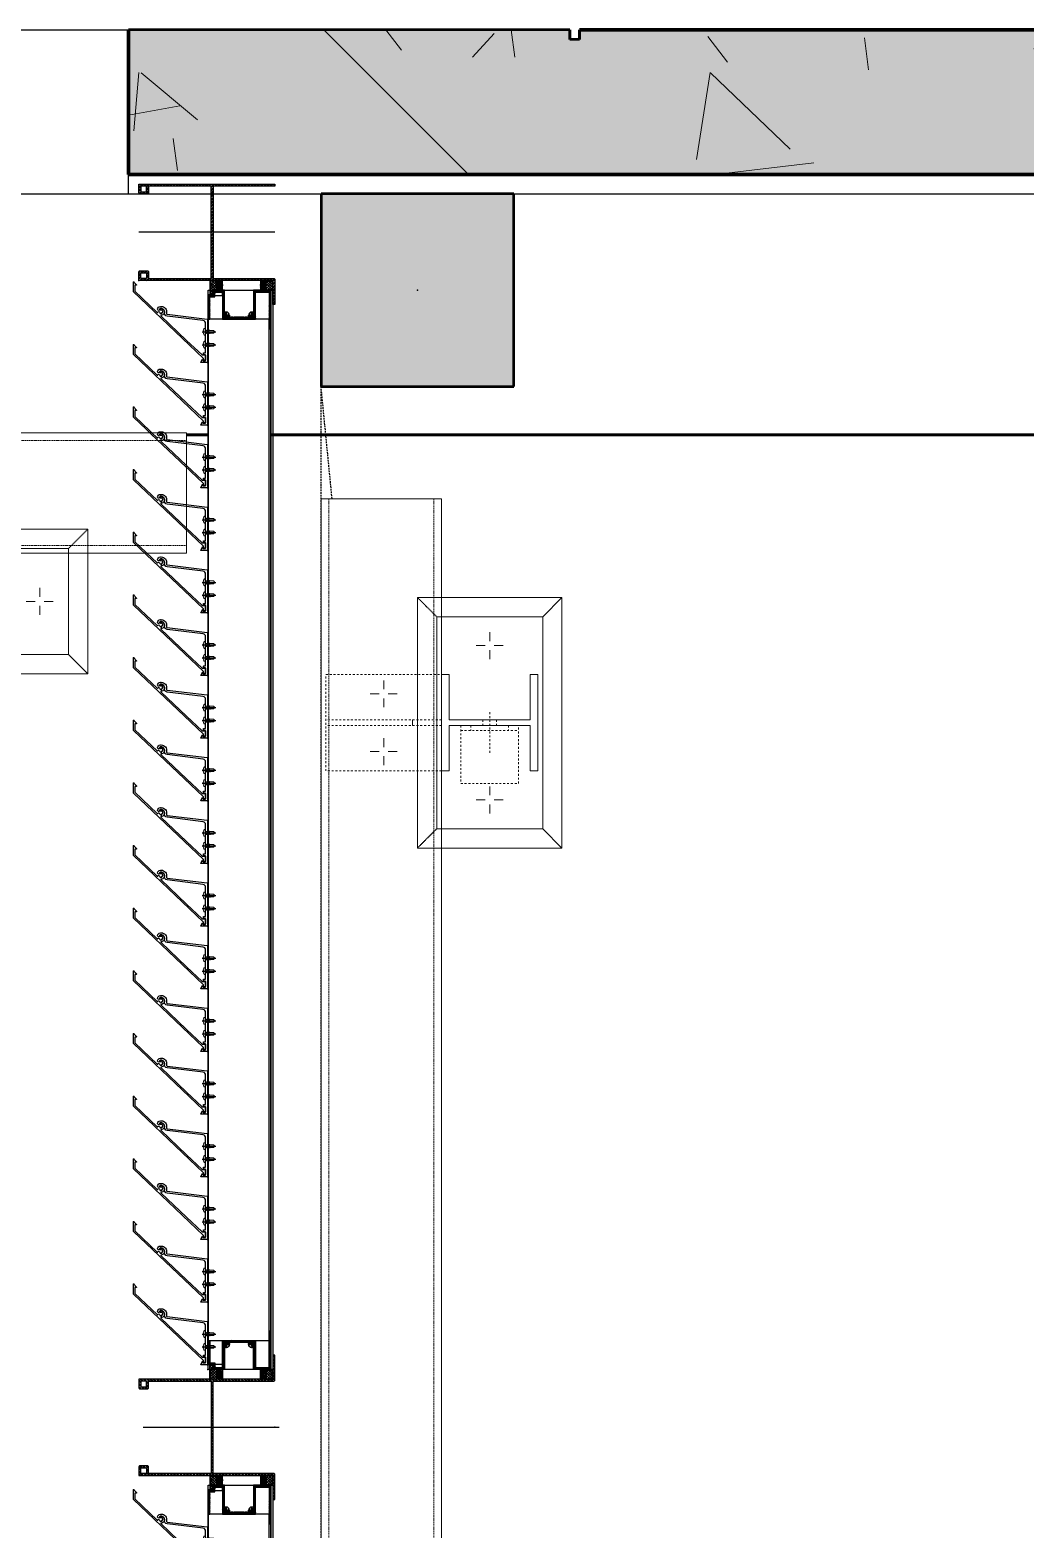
# Model space of a CAD drawing. Header units: millimetres. Extents: x -1379 to 1385823, y -4884429 to 548763.
# Drawn here: x 721287 to 722319, y -2306234 to -2304679 of the extents above; entities that cross this region are included whole.
import ezdxf

# ---------------------------------------------------------------- set-up
doc = ezdxf.new("R2010")
doc.units = ezdxf.units.MM
doc.set_wipeout_variables(frame=1)
for name, pattern in [('CENTER', [50.8, 31.75, -6.35, 6.35, -6.35]), ('DPA_Overhead 100', [2.75, 1.75, -1]), ('HIDDEN', [0.375, 0.25, -0.125]), ('XKITLINE00', [0]), ('XKITLINE02', [4, 2, -2])]:
    doc.linetypes.add(name, pattern=pattern)
for name, color, linetype in [('000 - CONCRETE_COL_HATCH_', 7, 'Continuous'), ('000 - CONCRETE_PRECAST_CUT_COLOR_4', 7, 'Continuous'), ('000 - CONCRETE_PRECAST_HATCH_', 7, 'Continuous'), ('000 - CONCRETE_PRECAST_MAIN_COLOR_4', 7, 'Continuous'), ('000 - CONCRETE_PRECAST_WIPEOUT_', 7, 'Continuous'), ('000 - EXISTING_COLUMN_CUT_COLOR_5', 7, 'Continuous'), ('000 - EXISTING_PRECAST_CUT_COLOR_4', 7, 'Continuous'), ('000 - EXISTING_STEEL-STRUCTURE_CUT_COLOR_4', 7, 'Continuous'), ('000 - EXISTING_STEEL-STRUCTURE_HATCH_', 7, 'Continuous'), ('000 - EXISTING_STEEL-STRUCTURE_HIDDEN_', 7, 'HIDDEN'), ('000 - EXISTING_STEEL-STRUCTURE_MAIN_COLOR_1', 7, 'Continuous'), ('000 - EXISTING_STEEL-STRUCTURE_MAIN_COLOR_2', 7, 'Continuous'), ('000 - EXISTING_STEEL-STRUCTURE_MAIN_COLOR_3', 7, 'Continuous'), ('000 - EXISTING_STEEL-STRUCTURE_WIPEOUT_', 7, 'Continuous'), ('010 - ASPG_ACCESSORIES_MAIN_COLOR_1', 7, 'Continuous'), ('010 - ASPG_EXTR_DEF_SUB', 7, 'Continuous'), ('010 - ASPG_EXTR_MAIN_COLOR_2', 7, 'Continuous'), ('010 - ASPG_FASTERN_DEF_SUB', 7, 'Continuous'), ('010 - ASPG_FRAMING_CUT_COLOR_4', 7, 'Continuous'), ('010 - ASPG_FRAMING_DEF_SUB', 7, 'Continuous'), ('010 - ASPG_FRAMING_HATCH_', 7, 'Continuous'), ('010 - ASPG_FRAMING_MAIN_COLOR_2', 7, 'Continuous'), ('010 - ASPG_FRAMING_SUB_COLOR_2', 7, 'Continuous'), ('010 - ASPG_FRAMING_WIPEOUT_', 7, 'Continuous'), ('BOLT & SCREW', 7, 'Continuous'), ('Center Line', 7, 'CENTER')]:
    doc.layers.add(name, color=color, linetype=linetype)
for name, color, linetype, lineweight in [('12-GRID', 7, 'CENTER', 13), ('A-DETL-GENF', 7, 'Continuous', 35), ('A-DETL-MEDM', 7, 'Continuous', 50), ('A-FLOR-E', 7, 'Continuous', 35), ('A-FLOR-OVHD', 7, 'DPA_Overhead 100', 25), ('A-WALL', 7, 'Continuous', 70), ('A-WALL-PATT', 7, 'Continuous', 70), ('SCREW', 7, 'Continuous', 5), ('WALL-E', 7, 'Continuous', 50)]:
    doc.layers.add(name, color=color, linetype=linetype, lineweight=lineweight)
pattern_1 = [(50, (-216781.46, 2306690.5), (728.7365, -63.75582), [76.2, -838.2]), (355, (-216781.5, 2306690.5), (-140.97162, 764.2276), [60.96, -670.56]), (100.451, (-216720.74, 2306685.2), (587.77, 700.46675), [64.76, -712.36]), (46.184, (-216781.5, 2306893.7), (1084.31624, -168.17096), [114.3, -1257.3]), (96.636, (-216691.1, 2306879.7), (949.6099, 989.70985), [97.14, -1068.54]), (351.184, (-216781.5, 2306893.7), (949.62055, 989.70115), [91.44, -1005.84]), (21, (-216679.86, 2306842.9), (606.45787, -409.06057), [76.2, -838.2]), (326, (-216679.9, 2306842.9), (247.20834, 736.75292), [60.96, -670.56]), (71.451, (-216629.3, 2306808.8), (853.66825, 327.68547), [64.76, -712.36]), (37.5, (-216781.46, 2306690.48), (12.354693, 338.22012), [33.528, -628.904, 33.528, -647.192, -673.1]), (37.5, (-216781.46, 2306690.48), (12.354693, 338.22012), [-1343.152, 33.528, -639.572]), (7.5, (-216781.46, 2306690.48), (267.278874, 400.722127), [33.528, -354.584, 33.528, -613.664, -256.54]), (7.5, (-216781.46, 2306690.48), (267.278874, 400.722127), [-1035.304, 33.528, -223.012]), (327.5, (-217008.03, 2306690.48), (542.36333, -22.915345), [33.528, -220.472, 33.528, -758.952, -1051.56]), (327.5, (-217008.03, 2306690.48), (542.36333, -22.915345), [-1046.48, 33.528, -1018.032]), (317.5, (-217109.63, 2306690.5), (592.51696, 101.70711), [33.528, -296.672, 33.528, -492.76, -746.76]), (317.5, (-217109.63, 2306690.5), (592.51696, 101.70711), [-856.488, 33.528, -713.232])]
pattern_2 = [(270, (1257419.24324, -520041.6224), (0.65495992507, -1.1344238721), [0.7562825814, -1.5125651628]), (30, (1257419.24324, -520041.6224), (0.65495992936, 1.1344238696), [0.7562825814, -1.5125651628]), (330, (1257419.24324, -520041.6224), (1.30991985442, -2.48e-09), [-1.5125651628, 0.7562825814])]
pattern_3 = [(315, (1257419.4929, -520021.6224), (1.3369313545, 1.3369313545), []), (45, (1257419.4929, -520021.6224), (-1.3369313545, 1.3369313545), [])]
pattern_4 = [(270, (1257419.4425, -520043.9224), (0.65495992507, -1.1344238721), [0.7562825814, -1.5125651628]), (30, (1257419.4425, -520043.9224), (0.65495992936, 1.1344238696), [0.7562825814, -1.5125651628]), (330, (1257419.4425, -520043.9224), (1.30991985442, -2.48e-09), [-1.5125651628, 0.7562825814])]
pattern_5 = [(315, (1257419.1929, -520023.9224), (1.3369313545, 1.3369313545), []), (45, (1257419.1929, -520023.9224), (-1.3369313545, 1.3369313545), [])]

# ---------------------------------------------------------------- blocks, each defined once
blk = doc.blocks.new('*U2578')
at = {"layer": '000 - CONCRETE_COL_HATCH_'}
h = blk.add_hatch(dxfattribs=at)
h.set_pattern_fill('AR-CONC', scale=0.5)
h.set_pattern_definition([(50, (0, -2e-14), (3.5863, -0.31376), [0.375, -4.125]), (355, (0, -2e-14), (-0.69376, 3.76096), [0.3, -3.3]), (100.4514, (0.299, -0.026), (2.89254, 3.4472), [0.3187, -3.50571]), (46.1842, (0, 1), (5.3362, -0.8276), [0.5625, -6.1875]), (96.6356, (0.4447, 0.931), (4.67331, 4.8706), [0.47805, -5.25857]), (351.184, (0, 1), (4.6733, 4.8706), [0.45, -4.95]), (21, (0.5, 0.75), (2.984535, -2.013094), [0.375, -4.125]), (326, (0.5, 0.75), (1.21658, 3.62575), [0.3, -3.3]), (71.4514, (0.7487, 0.5822), (4.20111, 1.612656), [0.3187, -3.50571]), (37.5, (0, -2e-14), (0.060799, 1.664469), [0, -3.26, 0, -3.35, 0, -3.3125]), (7.5, (0, -2e-14), (1.315348, 1.972059), [0, -1.91, 0, -3.185, 0, -1.2625]), (327.5, (-1.115, -2e-14), (2.669112, -0.112774), [0, -1.25, 0, -3.9, 0, -5.175]), (317.5, (-1.615, -2e-14), (2.91593, 0.500525), [0, -1.625, 0, -2.59, 0, -3.675])])
h.paths.add_polyline_path([(-100, -100), (100, -100), (100, 100), (-100, 100)])
at = {"color": 7}
blk.add_point((0, 0), dxfattribs=at)
at = {"layer": '000 - EXISTING_COLUMN_CUT_COLOR_5', "color": 7}
blk.add_lwpolyline([(-100, -100), (100, -100), (100, 100), (-100, 100)], close=True, dxfattribs=at)
blk = doc.blocks.new('*U3524')
at = {"layer": '000 - CONCRETE_PRECAST_HATCH_'}
h = blk.add_hatch(dxfattribs=at)
h.set_pattern_fill('AR-CONC', scale=0.04)
h.set_pattern_definition([(50, (460, -661590.9386), (7.28738676, -0.63756342), [0.762, -8.382]), (355, (460, -661590.9386), (-1.40973686, 7.64227381), [0.6096, -6.70562337]), (100.4514447, (460.607, -661590.992), (5.87764988, 7.00471008), [0.64760035, -7.12360978]), (46.1842, (460, -661588.907), (10.84316164, -1.68169312), [1.143, -12.573]), (96.6355576, (460.904, -661589.047), (9.49616536, 9.89704498), [0.97140093, -10.68542433]), (351.1841512, (460, -661588.907), (9.49616536, 9.89704498), [0.91439868, -10.05838928]), (21, (461.016, -661589.4146), (6.06457565, -4.09060793), [0.762, -8.382]), (326, (461.016, -661589.4146), (2.47208113, 7.367518645), [0.6096, -6.7056]), (71.451445, (461.5214, -661589.7555), (8.53665677, 3.276910755), [0.64760035, -7.1235975]), (37.5, (460, -661590.9386), (0.12354413, 3.382201555), [0, -6.62432, 0, -6.8072, 0, -6.731]), (7.5, (460, -661590.9386), (2.6727865, 4.007222993), [0, -3.88112, 0, -6.47192, 0, -2.5654]), (327.5, (457.7343, -661590.9386), (5.423623807, -0.22914976), [0, -2.54, 0, -7.9248, 0, -10.5156]), (317.5, (456.7183, -661590.9386), (5.925167255, 1.01705964), [0, -3.302, 0, -5.26288, 0, -7.4676])])
h.paths.add_polyline_path([(0, 0), (150, 0), (150, 11050), (10, 11050), (10, 11040), (0, 11040), (0, 9468), (10, 9468), (10, 9458), (0, 9458), (0, 7968), (10, 7968), (10, 7958), (0, 7958), (0, 6468), (10, 6468), (10, 6458), (0, 6458), (0, 4968), (10, 4968), (10, 4958), (0, 4958), (0, 3468), (10, 3468), (10, 3458), (0, 3458), (0, 1968), (10, 1968), (10, 1958), (0, 1958), (0, 468), (10, 468), (10, 458), (0, 458), (0, 355.1)])
h = blk.add_hatch(dxfattribs=at)
h.set_pattern_fill('ANSI31', scale=0.5)
h.set_pattern_definition([(45, (460, -661590.9), (-841.899, 841.899), [])])
h.paths.add_polyline_path([(0, 0), (150, 0), (150, 11050), (10, 11050), (10, 11040), (0, 11040), (0, 9468), (10, 9468), (10, 9458), (0, 9458), (0, 7968), (10, 7968), (10, 7958), (0, 7958), (0, 6468), (10, 6468), (10, 6458), (0, 6458), (0, 4968), (10, 4968), (10, 4958), (0, 4958), (0, 3468), (10, 3468), (10, 3458), (0, 3458), (0, 1968), (10, 1968), (10, 1958), (0, 1958), (0, 468), (10, 468), (10, 458), (0, 458), (0, 355.1)])
at = {"layer": '000 - CONCRETE_PRECAST_MAIN_COLOR_4', "color": 7, "lineweight": -2}
blk.add_lwpolyline([(10, 1968), (10, 1958), (0, 1958), (0, 468), (10, 468), (10, 458), (0, 458), (0, 355.1), (0, 355.1), (0, 355.1), (0, 355.1), (0, 355.1), (0, 355.1), (0, 355.1), (0, 355.1), (0, 355.1), (0, 355.1), (0, 355.1), (0, 355.1), (0, 355.1), (0, 355.1), (0, 0), (150, 0), (150, 11050)], dxfattribs=at)
blk = doc.blocks.new('C-1-IV01_REV00_20260605-145550_LOPF_EX')
at = {"layer": 'A-DETL-GENF', "lineweight": 25}
h = blk.add_hatch(dxfattribs=at)
h.set_pattern_fill('FP_2', style=0, pattern_type=2)
h.set_pattern_definition(pattern_1)
h.paths.add_polyline_path([(3485, -11840), (3485, -11640), (3285, -11640), (3285, -11840)])
h.paths.add_polyline_path([(519.4, -11840), (585, -11840), (585, -11640), (385, -11640), (385, -11840)])
h.paths.add_polyline_path([(7985, -11840), (7985, -11640), (7785, -11640), (7785, -11840)])
h.paths.add_polyline_path([(16445, -11840), (16445, -11640), (16245, -11640), (16245, -11840)])
h.paths.add_polyline_path([(12295, -11840), (12495, -11840), (12495, -11640), (12295, -11640)])
at = {"layer": 'A-WALL-PATT', "lineweight": 9}
h = blk.add_hatch(dxfattribs=at)
h.set_pattern_fill('FP_2', style=0, pattern_type=2)
h.set_pattern_definition(pattern_1)
h.paths.add_polyline_path([(215, -12040), (365, -12040), (365, -990), (225, -990), (225, -1000), (215, -1000), (215, -2572), (225, -2572), (225, -2582), (215, -2582), (215, -4072), (225, -4072), (225, -4082), (215, -4082), (215, -5572), (225, -5572), (225, -5582), (215, -5582), (215, -7072), (225, -7072), (225, -7082), (215, -7082), (215, -8572), (225, -8572), (225, -8582), (215, -8582), (215, -10072), (225, -10072), (225, -10082), (215, -10082), (215, -11572), (225, -11572), (225, -11582), (215, -11582), (215, -11684.9)])
at = {"color": 7}
for p, q in [((385, -16145), (385, -10310)), ((215, -16365), (215, -12040)), ((385, -12040), (215, -12040))]:
    blk.add_line(p, q, dxfattribs=at)
blk.add_lwpolyline([(215, -5582), (215, -7072), (225, -7072), (225, -7082), (215, -7082), (215, -8572), (225, -8572), (225, -8582), (215, -8582), (215, -10072), (225, -10072), (225, -10082), (215, -10082), (215, -11572), (225, -11572), (225, -11582), (215, -11582), (215, -11684.9), (215, -12040), (365, -12040), (365, -990)], dxfattribs=at)
at = {"layer": 'A-DETL-MEDM', "color": 7}
for p, q in [((385, -11640), (385, -11840)), ((585, -11640), (385, -11640)), ((585, -11840), (585, -11640)), ((385, -11840), (585, -11840))]:
    blk.add_line(p, q, dxfattribs=at)
at = {"layer": 'A-FLOR-E', "color": 7}
for p, q in [((365, -12040), (365, -6705)), ((365, -6705), (365, -12040)), ((635, -10310), (635, -15895))]:
    blk.add_line(p, q, dxfattribs=at)
at = {"layer": 'A-FLOR-OVHD', "color": 7}
for p in [(16145, -10310), (16245, -11840)]:
    blk.add_line(p, (585, -11840), dxfattribs=at)
at = {"layer": 'A-WALL', "color": 7}
for p, q in [((365, -12040), (365, -990)), ((215, -10082), (215, -11572)), ((215, -12040), (365, -12040))]:
    blk.add_line(p, q, dxfattribs=at)
at = {"layer": 'WALL-E', "color": 7}
for p, q in [((215, -11572), (215, -10082)), ((215, -11572), (215, -10082)), ((635, -10310), (635, -15895)), ((635, -15895), (635, -10310)), ((215, -11572), (225, -11572)), ((225, -11572), (215, -11572)), ((215, -11572), (225, -11572)), ((225, -11572), (225, -11582)), ((225, -11582), (215, -11582)), ((215, -11582), (215, -12040)), ((215, -11582), (225, -11582)), ((225, -11582), (215, -11582)), ((225, -12040), (365, -12040))]:
    blk.add_line(p, q, dxfattribs=at)
at = {"layer": '000 - CONCRETE_PRECAST_CUT_COLOR_4', "color": 7}
blk.add_blockref('*U2578', (485, -11740), dxfattribs=at)
at = {"layer": '000 - EXISTING_PRECAST_CUT_COLOR_4', "color": 7}
blk.add_blockref('*U3524', (215, -12040), dxfattribs=at)
blk = doc.blocks.new('*U3530')
at = {"layer": '12-GRID', "color": 7, "linetype": 'CENTER'}
for p, q in [((0, -6.2), (0, 2.2)), ((-4.2, -2), (4.2, -2))]:
    blk.add_line(p, q, dxfattribs=at)
at = {"layer": 'BOLT & SCREW', "color": 7}
for p, q in [((-0.6, -1.8), (-1.8, -1.6)), ((-0.6, -2.2), (-1.8, -2.4)), ((-0.5, -1.8), (-0.9, -1.6)), ((-0.5, -2.2), (-0.9, -2.4)), ((-0.2, -1.4), (-0.4, -0.2)), ((-0.2, -1.5), (-0.4, -1.1)), ((-0.2, -2.5), (-0.4, -2.9)), ((-0.2, -2.6), (-0.4, -3.8)), ((0.2, -1.4), (0.4, -0.2)), ((0.2, -1.5), (0.4, -1.1)), ((0.4, -2.9), (0.2, -2.5)), ((0.2, -2.6), (0.4, -3.8)), ((0.5, -1.8), (0.9, -1.6)), ((0.5, -2.2), (0.9, -2.4)), ((0.6, -1.8), (1.8, -1.6)), ((0.6, -2.2), (1.8, -2.4))]:
    blk.add_line(p, q, dxfattribs=at)
for points in [[(-1.8, -1.6), (-0.9, -1.6, 0.414214), (-0.4, -1.1), (-0.4, -0.2), (0.4, -0.2), (0.4, -1.1, 0.414214), (0.9, -1.6), (1.8, -1.6), (1.8, -2.4), (0.9, -2.4, 0.414214), (0.4, -2.9), (0.4, -3.8), (-0.4, -3.8), (-0.4, -2.9, 0.414214), (-0.9, -2.4), (-1.8, -2.4)], [(0.2, -2.5, -0.414214), (0.5, -2.2), (0.6, -2.2), (0.6, -1.8), (0.5, -1.8, -0.414214), (0.2, -1.5), (0.2, -1.4), (-0.2, -1.4), (-0.2, -1.5, -0.414214), (-0.5, -1.8), (-0.6, -1.8), (-0.6, -2.2), (-0.5, -2.2, -0.414214), (-0.2, -2.5), (-0.2, -2.6), (0.2, -2.6)]]:
    blk.add_lwpolyline(points, format="xyb", close=True, dxfattribs=at)
blk.add_circle((0, -2), 3.5, dxfattribs=at)
blk = doc.blocks.new('000_ASPG_TYP_FILES_20260218-010703_FRAME_EXTR_')
at = {"layer": '010 - ASPG_FRAMING_HATCH_'}
h = blk.add_hatch(dxfattribs=at)
h.set_pattern_fill('ANSI32', scale=0.1, angle=180)
edge = h.paths.add_edge_path()
edge.add_line((2, 16), (2, 2))
edge.add_line((2, 2), (39.7, 2))
edge.add_arc((39.7, 1.7), 0.3, 0, 90, ccw=False)
edge.add_line((40, 1.7), (40, 0.3))
edge.add_arc((39.7, 0.3), 0.3, -90, 0, ccw=False)
edge.add_line((39.7, 0), (0.3, 0))
edge.add_arc((0.3, 0.3), 0.3, 180, 270, ccw=False)
edge.add_line((0, 0.3), (0, 17.7))
edge.add_arc((0.3, 17.7), 0.3, 90, 180, ccw=False)
edge.add_line((0.3, 18), (22.6, 18))
edge.add_arc((22.6, 18.5), 0.5, 270, 380.2095)
edge.add_arc((26.2, 19.8), 3.35, 182.0638, 200.2095, ccw=False)
edge.add_arc((23.6, 19.7), 0.76, 2.0638, 182.0638, ccw=False)
edge.add_arc((26.2, 19.8), 1.83, 182.0638, 447.9362)
edge.add_arc((26.3, 22.4), 0.76, 87.9362, 267.9362, ccw=False)
edge.add_arc((26.2, 19.8), 3.35, 69.7905, 87.9362, ccw=False)
edge.add_arc((27.5, 23.4), 0.5, 249.7905, 360)
edge.add_line((28, 23.4), (28, 26.7))
edge.add_line((28, 26.7), (28.5, 27.2))
edge.add_line((28.5, 27.2), (28, 27.7))
edge.add_line((28, 27.7), (28, 38.6))
edge.add_line((28, 38.6), (28.5, 39.1))
edge.add_line((28.5, 39.1), (28, 39.6))
edge.add_line((28, 39.6), (28, 42.9))
edge.add_arc((27.5, 42.9), 0.5, 0, 110.2095)
edge.add_arc((26.2, 46.5), 3.35, 272.0638, 290.2095, ccw=False)
edge.add_arc((26.3, 43.9), 0.76, 92.0638, 272.0638, ccw=False)
edge.add_arc((26.2, 46.5), 1.83, 272.0638, 537.9362)
edge.add_arc((23.6, 46.6), 0.76, 177.9362, 357.9362, ccw=False)
edge.add_arc((26.2, 46.5), 3.35, 159.7905, 177.9362, ccw=False)
edge.add_arc((22.6, 47.8), 0.5, 339.7905, 450)
edge.add_line((22.6, 48.3), (0.3, 48.3))
edge.add_arc((0.3, 48.6), 0.3, 180, 270, ccw=False)
edge.add_line((0, 48.6), (0, 60))
edge.add_arc((0.3, 60), 0.3, 90, 180, ccw=False)
edge.add_line((0.3, 60.3), (5, 60.3))
edge.add_line((5, 60.3), (5, 65))
edge.add_arc((5.3, 65), 0.3, 90, 180, ccw=False)
edge.add_line((5.3, 65.3), (30, 65.3))
edge.add_line((30, 65.3), (30, 63.6))
edge.add_arc((29.7, 63.6), 0.3, -90, 0, ccw=False)
edge.add_line((29.7, 63.3), (7.3, 63.3))
edge.add_arc((7.3, 63), 0.3, 90, 180)
edge.add_line((7, 63), (7, 58.3))
edge.add_line((7, 58.3), (2.3, 58.3))
edge.add_arc((2.3, 58), 0.3, 90, 180)
edge.add_line((2, 58), (2, 50.6))
edge.add_arc((2.3, 50.6), 0.3, 180, 270)
edge.add_line((2.3, 50.3), (29.7, 50.3))
edge.add_arc((29.7, 50), 0.3, 0, 90, ccw=False)
edge.add_line((30, 50), (30, 26.7))
edge.add_line((30, 26.7), (30, 16.3))
edge.add_arc((29.7, 16.3), 0.3, -90, 0, ccw=False)
edge.add_line((29.7, 16), (2, 16))
at = {"layer": '010 - ASPG_FRAMING_CUT_COLOR_4', "color": 7}
blk.add_lwpolyline([(2, 16), (2, 2), (39.7, 2, -0.414214), (40, 1.7), (40, 0.3, -0.414214), (39.7, 0), (0.3, 0, -0.414214), (0, 0.3), (0, 17.7, -0.414214), (0.3, 18), (22.6, 18, 0.52173), (23, 18.7, -0.079342), (22.8, 19.7, -1), (24.3, 19.8, 2.296346), (26.2, 21.7, -1), (26.3, 23.2, -0.079342), (27.3, 23, 0.52173), (28, 23.4), (28, 26.7), (28.5, 27.2), (28, 27.7), (28, 38.6), (28.5, 39.1), (28, 39.6), (28, 42.9, 0.52173), (27.3, 43.3, -0.079342), (26.3, 43.1, -1), (26.2, 44.6, 2.296346), (24.3, 46.5, -1), (22.8, 46.6, -0.079342), (23, 47.6, 0.52173), (22.6, 48.3), (0.3, 48.3, -0.414214), (0, 48.6), (0, 60, -0.414214), (0.3, 60.3), (5, 60.3), (5, 65, -0.414214), (5.3, 65.3), (30, 65.3), (30, 63.6, -0.414214), (29.7, 63.3), (7.3, 63.3, 0.414214), (7, 63), (7, 58.3), (2.3, 58.3, 0.414214), (2, 58), (2, 50.6, 0.414214), (2.3, 50.3), (29.7, 50.3, -0.414214), (30, 50), (30, 26.7), (30, 16.3, -0.414214), (29.7, 16)], format="xyb", close=True, dxfattribs=at)
at = {"color": 7}
for p in [(26.2, 48.5), (26.2, 21.8)]:
    blk.add_blockref('*U3530', p, dxfattribs=at)
blk = doc.blocks.new('*U3143')
at = {"layer": '010 - ASPG_FRAMING_HATCH_', "transparency": 33554585}
h = blk.add_hatch(dxfattribs=at)
h.set_pattern_fill('ANSI32', scale=0.25)
edge = h.paths.add_edge_path()
edge.add_line((2, -50), (2, -75))
edge.add_line((2, -75), (0, -75))
edge.add_line((0, -75), (0, -49))
edge.add_arc((1, -49), 1, 90, 180, ccw=False)
edge.add_line((1, -48), (63, -48))
edge.add_arc((63, -47), 1, 270, 360)
edge.add_line((64, -47), (64, 47))
edge.add_arc((63, 47), 1, 0, 90)
edge.add_line((63, 48), (1, 48))
edge.add_arc((1, 49), 1, 180, 270, ccw=False)
edge.add_line((0, 49), (0, 75))
edge.add_line((0, 75), (2, 75))
edge.add_line((2, 75), (2, 50))
edge.add_line((2, 50), (141, 50))
edge.add_line((141, 50), (141, 41))
edge.add_arc((140, 41), 1, 270, 360, ccw=False)
edge.add_line((140, 40), (132, 40))
edge.add_arc((132, 41), 1, 180, 270, ccw=False)
edge.add_line((131, 41), (131, 47))
edge.add_arc((130, 47), 1, 0, 90)
edge.add_line((130, 48), (67, 48))
edge.add_arc((67, 47), 1, 90, 180)
edge.add_line((66, 47), (66, -47))
edge.add_arc((67, -47), 1, 180, 270)
edge.add_line((67, -48), (130, -48))
edge.add_arc((130, -47), 1, 270, 360)
edge.add_line((131, -47), (131, -41))
edge.add_arc((132, -41), 1, 90, 180, ccw=False)
edge.add_line((132, -40), (140, -40))
edge.add_arc((140, -41), 1, 0, 90, ccw=False)
edge.add_line((141, -41), (141, -50))
edge.add_line((141, -50), (2, -50))
h.paths.add_polyline_path([(139, 48), (139, 42), (133, 42), (133, 48)], flags=16)
h.paths.add_polyline_path([(139, -48), (139, -42), (133, -42), (133, -48)], flags=16)
at = {"layer": '010 - ASPG_FRAMING_HATCH_'}
h = blk.add_hatch(dxfattribs=at)
h.set_pattern_fill('ANSI37', scale=0.595498, angle=-90)
h.set_pattern_definition(pattern_3)
edge = h.paths.add_edge_path()
edge.add_ellipse((57.8, 55), major_axis=(0, -5), ratio=0.644482, start_angle=0, end_angle=180)
edge.add_line((57.8, 60), (62, 60))
edge.add_arc((62, 60.3), 0.3, -90, 0)
edge.add_line((62.3, 60.3), (62.3, 61))
edge.add_line((62.3, 61), (61.8, 61.5))
edge.add_line((61.8, 61.5), (62.3, 62))
edge.add_line((62.3, 62), (61.8, 62.5))
edge.add_line((61.8, 62.5), (62.3, 63))
edge.add_line((62.3, 63), (61.8, 63.5))
edge.add_line((61.8, 63.5), (62.3, 64))
edge.add_line((62.3, 64), (62.3, 65))
edge.add_line((62.3, 65), (63.3, 65))
edge.add_line((63.3, 65), (63.8, 65.5))
edge.add_line((63.8, 65.5), (64.3, 65))
edge.add_line((64.3, 65), (64.8, 65.5))
edge.add_line((64.8, 65.5), (65.3, 65))
edge.add_line((65.3, 65), (65.8, 65.5))
edge.add_line((65.8, 65.5), (66.3, 65))
edge.add_line((66.3, 65), (67, 65))
edge.add_arc((67, 65.3), 0.3, -90, 0)
edge.add_line((67.3, 65.3), (67.3, 60))
edge.add_arc((77.2, 55), 11.1, 153.2037, 206.7963)
edge.add_line((67.3, 50), (57.8, 50))
h = blk.add_hatch(dxfattribs=at)
h.set_pattern_fill('ANSI37', scale=0.595498, angle=-90)
h.set_pattern_definition(pattern_5)
edge = h.paths.add_edge_path()
edge.add_ellipse((11.5, 55), major_axis=(0, -5), ratio=0.644482, start_angle=180, end_angle=360, ccw=False)
edge.add_line((11.5, 60), (2, 60))
edge.add_arc((-7.9, 55), 11.1, -26.7963, 26.7963, ccw=False)
edge.add_line((2, 50), (11.5, 50))
h = blk.add_hatch(dxfattribs=at)
h.set_pattern_fill('HONEY', scale=0.238199, angle=-90)
h.set_pattern_definition(pattern_4)
edge = h.paths.add_edge_path()
edge.add_ellipse((11.8, 55), major_axis=(0, -5), ratio=0.644482, start_angle=0, end_angle=360, ccw=False)
h = blk.add_hatch(dxfattribs=at)
h.set_pattern_fill('HONEY', scale=0.238199, angle=-90)
h.set_pattern_definition(pattern_2)
edge = h.paths.add_edge_path()
edge.add_ellipse((57.5, 55), major_axis=(0, -5), ratio=0.644482, start_angle=0, end_angle=360)
h = blk.add_hatch(dxfattribs=at)
h.set_pattern_fill('ANSI37', scale=0.595498, angle=-90)
h.set_pattern_definition(pattern_5)
edge = h.paths.add_edge_path()
edge.add_ellipse((11.5, -55), major_axis=(0, 5), ratio=0.644482, start_angle=0, end_angle=180)
edge.add_line((11.5, -60), (2, -60))
edge.add_arc((-7.9, -55), 11.1, 333.2037, 386.7963)
edge.add_line((2, -50), (11.5, -50))
h = blk.add_hatch(dxfattribs=at)
h.set_pattern_fill('HONEY', scale=0.238199, angle=-90)
h.set_pattern_definition(pattern_4)
edge = h.paths.add_edge_path()
edge.add_ellipse((11.8, -55), major_axis=(0, 5), ratio=0.644482, start_angle=0, end_angle=360)
h = blk.add_hatch(dxfattribs=at)
h.set_pattern_fill('HONEY', scale=0.238199, angle=-90)
h.set_pattern_definition(pattern_2)
edge = h.paths.add_edge_path()
edge.add_ellipse((57.5, -55), major_axis=(0, 5), ratio=0.644482, start_angle=0, end_angle=360, ccw=False)
h = blk.add_hatch(dxfattribs=at)
h.set_pattern_fill('ANSI37', scale=0.595498, angle=-90)
h.set_pattern_definition(pattern_3)
edge = h.paths.add_edge_path()
edge.add_ellipse((57.8, -55), major_axis=(0, 5), ratio=0.644482, start_angle=180, end_angle=360, ccw=False)
edge.add_line((57.8, -60), (62, -60))
edge.add_arc((62, -60.3), 0.3, 360, 450, ccw=False)
edge.add_line((62.3, -60.3), (62.3, -61))
edge.add_line((62.3, -61), (61.8, -61.5))
edge.add_line((61.8, -61.5), (62.3, -62))
edge.add_line((62.3, -62), (61.8, -62.5))
edge.add_line((61.8, -62.5), (62.3, -63))
edge.add_line((62.3, -63), (61.8, -63.5))
edge.add_line((61.8, -63.5), (62.3, -64))
edge.add_line((62.3, -64), (62.3, -65))
edge.add_line((62.3, -65), (63.3, -65))
edge.add_line((63.3, -65), (63.8, -65.5))
edge.add_line((63.8, -65.5), (64.3, -65))
edge.add_line((64.3, -65), (64.8, -65.5))
edge.add_line((64.8, -65.5), (65.3, -65))
edge.add_line((65.3, -65), (65.8, -65.5))
edge.add_line((65.8, -65.5), (66.3, -65))
edge.add_line((66.3, -65), (67, -65))
edge.add_arc((67, -65.3), 0.3, 360, 450, ccw=False)
edge.add_line((67.3, -65.3), (67.3, -60))
edge.add_arc((77.2, -55), 11.1, 153.2037, 206.7963, ccw=False)
edge.add_line((67.3, -50), (57.8, -50))
at = {"layer": '010 - ASPG_FASTERN_DEF_SUB', "color": 7}
blk.add_point((0, 0), dxfattribs=at)
at = {"layer": '010 - ASPG_FRAMING_CUT_COLOR_4', "color": 7}
blk.add_lwpolyline([(2, -50), (2, -75), (0, -75), (0, -49, -0.414214), (1, -48), (63, -48, 0.414214), (64, -47), (64, 47, 0.414214), (63, 48), (1, 48, -0.414214), (0, 49), (0, 75), (2, 75), (2, 50), (141, 50), (141, 41, -0.414214), (140, 40), (132, 40, -0.414214), (131, 41), (131, 47, 0.414214), (130, 48), (67, 48, 0.414214), (66, 47), (66, -47, 0.414214), (67, -48), (130, -48, 0.414214), (131, -47), (131, -41, -0.414214), (132, -40), (140, -40, -0.414214), (141, -41), (141, -50)], format="xyb", close=True, dxfattribs=at)
for points in [[(139, 48), (139, 42), (133, 42), (133, 48)], [(139, -48), (139, -42), (133, -42), (133, -48)]]:
    blk.add_lwpolyline(points, close=True, dxfattribs=at)
at = {"layer": '010 - ASPG_FRAMING_DEF_SUB', "color": 7, "transparency": 33554508}
blk.add_line((136.5, 0), (-4.5, 0), dxfattribs=at)
at = {"layer": '010 - ASPG_FRAMING_DEF_SUB', "color": 7, "transparency": 33554457}
for points in [[(54.3, 50), (67.3, 50), (67.3, 65.5), (54.3, 65.5)], [(2, 50), (15, 50), (15, 60), (2, 60)], [(2, -50), (15, -50), (15, -60), (2, -60)], [(54.3, -50), (67.3, -50), (67.3, -65.5), (54.3, -65.5)]]:
    blk.add_lwpolyline(points, close=True, dxfattribs=at)
at = {"layer": '010 - ASPG_FRAMING_SUB_COLOR_2', "color": 7}
for points in [[(57.5, 50), (67.3, 50, -0.238199), (67.3, 60), (67.3, 65.3, -0.414214), (67, 65), (66.3, 65), (65.8, 65.5), (65.3, 65), (64.8, 65.5), (64.3, 65), (63.8, 65.5), (63.3, 65), (62.3, 65), (62.3, 64), (61.8, 63.5), (62.3, 63), (61.8, 62.5), (62.3, 62), (61.8, 61.5), (62.3, 61), (62.3, 60.3, -0.414214), (62, 60), (57.5, 60)], [(11.8, 50), (2, 50, 0.238199), (2, 60), (11.8, 60)], [(11.8, -50), (2, -50, -0.238199), (2, -60), (11.8, -60)], [(57.5, -50), (67.3, -50, 0.238199), (67.3, -60), (67.3, -65.3, 0.414214), (67, -65), (66.3, -65), (65.8, -65.5), (65.3, -65), (64.8, -65.5), (64.3, -65), (63.8, -65.5), (63.3, -65), (62.3, -65), (62.3, -64), (61.8, -63.5), (62.3, -63), (61.8, -62.5), (62.3, -62), (61.8, -61.5), (62.3, -61), (62.3, -60.3, 0.414214), (62, -60), (57.5, -60)]]:
    blk.add_lwpolyline(points, format="xyb", dxfattribs=at)
at = {"layer": '010 - ASPG_FRAMING_SUB_COLOR_2', "color": 7, "extrusion": (0, 0, -1)}
for centre, major_axis in [((11.8, 55), (0, -5)), ((57.5, -55), (0, 5))]:
    blk.add_ellipse(centre, major_axis=major_axis, ratio=0.644482, dxfattribs=at)
at = {"layer": '010 - ASPG_FRAMING_SUB_COLOR_2', "color": 7}
for centre, major_axis in [((57.5, 55), (0, -5)), ((11.8, -55), (0, 5))]:
    blk.add_ellipse(centre, major_axis=major_axis, ratio=0.644482, dxfattribs=at)
blk = doc.blocks.new('PZG35-9D5')
at = {"layer": 'Center Line', "color": 7}
blk.add_line((0, 3.7), (0, -10.5), dxfattribs=at)
at = {"layer": 'SCREW', "color": 7}
for p, q in [((-1.4, 0), (-1.4, -1.1)), ((1.4, 0), (1.4, -0.6)), ((-1.9, -1.4), (1.9, -0.9)), ((-1.9, -1.4), (-1.4, -1.1)), ((-1.9, -1.4), (-1.4, -1.7)), ((-1.9, -2.7), (1.9, -2.2)), ((-1.9, -2.7), (-1.4, -2.4)), ((-1.9, -2.7), (-1.4, -3)), ((-1.9, -4), (-1.4, -3.7)), ((-1.9, -4), (-1, -3.9)), ((-1.9, -4), (-1.4, -4.3)), ((-1.4, -1.1), (1.4, -0.6)), ((-1.4, -1.7), (1.4, -1.2)), ((-1.4, -1.7), (-1.4, -2.4)), ((-1.4, -2.4), (1.4, -1.9)), ((-1.4, -3), (1.4, -2.5)), ((-1.4, -3), (-1.4, -3.7)), ((-1.4, -3.7), (-0.8, -3.6)), ((-1.4, -4.3), (-1.4, -8.1)), ((-1.4, -4.3), (-1.2, -4.3)), ((0, -9.5), (-1.4, -8.1)), ((0, -9.5), (1.4, -8.1)), ((0.6, -3.3), (1.4, -3.2)), ((0.7, -3.7), (1.9, -3.5)), ((0.7, -3.9), (1.4, -3.8)), ((0.7, -4.6), (1.4, -4.5)), ((0.7, -5), (1.9, -4.8)), ((0.7, -5.2), (1.4, -5.1)), ((1.9, -0.9), (1.4, -0.6)), ((1.9, -0.9), (1.4, -1.2)), ((1.4, -1.2), (1.4, -1.9)), ((1.9, -2.2), (1.4, -1.9)), ((1.9, -2.2), (1.4, -2.5)), ((1.4, -2.5), (1.4, -3.2)), ((1.9, -3.5), (1.4, -3.2)), ((1.9, -3.5), (1.4, -3.8)), ((1.4, -3.8), (1.4, -4.5)), ((1.9, -4.8), (1.4, -4.5)), ((1.9, -4.8), (1.4, -5.1)), ((1.4, -5.1), (1.4, -8.1))]:
    blk.add_line(p, q, dxfattribs=at)
blk.add_lwpolyline([(0, -9.5), (0.7, -5.2), (0.7, -3.6, 0.417657), (0.4, -3.3, 0.108102), (-0.8, -3.6), (-1.4, -4.7)], format="xyb", dxfattribs=at)
blk = doc.blocks.new('*U3139')
at = {"layer": 'SCREW', "color": 7}
blk.add_lwpolyline([(3, 1.8, 0.09906), (0.8, 2.5), (0.8, 2.3), (-0.8, 2.3), (-0.8, 2.5, 0.09906), (-3, 1.8, 0.266588), (-3.5, 1), (-3.5, 0.2, 0.414214), (-3.3, 0), (3.3, 0, 0.414214), (3.5, 0.2), (3.5, 1, 0.266588)], format="xyb", close=True, dxfattribs=at)
blk.add_blockref('PZG35-9D5', (0, 0), dxfattribs=at)
blk = doc.blocks.new('*U3144')
at = {"color": 7}
blk.add_point((0, 0), dxfattribs=at)
at = {"layer": '010 - ASPG_ACCESSORIES_MAIN_COLOR_1', "color": 7}
blk.add_lwpolyline([(-39.7, -0.6, 0.414214), (-40, -0.9), (-40, -7.4, 0.57735), (-39.7, -7.6), (-36.6, -5.8, 0.767327), (-36.8, -5.3), (-37.9, -5.3, -0.414214), (-38.2, -5), (-38.2, -2.8, -0.414214), (-38, -2.6), (-32.2, -2.6, -0.388879), (-32, -2.8), (-31.8, -4.3, 0.388879), (-31.3, -4.8), (-30.3, -4.8, 0.414214), (-30, -4.5), (-30, -2.9, -0.414214), (-29.7, -2.6), (0.4, -2.6, -0.378969), (3.4, -5.2), (8, -42.5, 0.446593), (11.6, -45.1, -0.489802), (16.1, -48.7), (16.1, -49.4, -0.18248), (15.8, -50, -0.267949), (15.3, -50.2, 1.122115), (15.1, -52.3, 0.405004), (18.1, -49.4), (18.1, -48.7, 0.489805), (11.2, -43.1, -0.446597), (9.9, -42.3), (4.9, -0.8, 0.364176), (4.6, -0.6)], format="xyb", close=True, dxfattribs=at)
at = {"layer": '010 - ASPG_EXTR_DEF_SUB', "color": 7}
for p in [(-40, -0.5), (43.4, -76.9), (43.4, -77.5)]:
    blk.add_point(p, dxfattribs=at)
at = {"layer": '010 - ASPG_EXTR_MAIN_COLOR_2', "color": 7}
blk.add_lwpolyline([(11.4, -48.2), (11.5, -47.4), (12.2, -47.6), (12.3, -46.8, -0.535538), (14.2, -49.2, 0.991572), (15.7, -49.6, 1.157025), (8.8, -48.8, -0.688558), (8.3, -49), (-17.1, -22.2), (-32.3, -6.1), (-32.3, -2.9, 0.414312), (-32.6, -2.6), (-37.5, -2.6, 0.414116), (-37.8, -2.9), (-37.8, -4.3, 0.414214), (-37.5, -4.6), (-36, -4.6, -0.205895), (-35.8, -4.7), (33.2, -77.5), (43.1, -77.5, 0.668179), (43.4, -77), (40.5, -74.2, 0.668179), (40, -74.4), (40, -76), (33.9, -76), (11.9, -52.8, -0.558354), (12.1, -52, 0.766275), (12, -50.4, -0.438583), (10.7, -48.1)], format="xyb", close=True, dxfattribs=at)
at = {"layer": 'SCREW', "color": 7, "rotation": 180}
for p in [(-21.6, -2.5), (-8.2, -2.5)]:
    blk.add_blockref('*U3139', p, dxfattribs=at)
blk = doc.blocks.new('*U3053')
at = {"color": 7}
blk.add_wipeout([(1440, 4), (60, 4), (60, 69.3), (1440, 69.3)], dxfattribs=at).dxf.layer = '010 - ASPG_FRAMING_WIPEOUT_'
at = {"layer": '010 - ASPG_FRAMING_MAIN_COLOR_2', "color": 7}
blk.add_lwpolyline([(1410, 69.3), (90, 69.3), (90, 6), (1410, 6)], close=True, dxfattribs=at)
at = {"layer": '010 - ASPG_FRAMING_SUB_COLOR_2', "color": 7}
for points in [[(1440, 4), (60, 4), (60, 69.3), (1440, 69.3)], [(60, 2), (60, 4), (1440, 4), (1440, 2)]]:
    blk.add_lwpolyline(points, close=True, dxfattribs=at)
at = {"color": 7, "xscale": -1, "rotation": 180}
blk.add_blockref('*U3144', (1391.8, 69.3), dxfattribs=at)
at = {"color": 7, "transparency": 33554559, "xscale": -1, "rotation": 270}
blk.add_blockref('*U3143', (1500, 0), dxfattribs=at)
at = {"color": 7, "xscale": -1}
blk.add_blockref('000_ASPG_TYP_FILES_20260218-010703_FRAME_EXTR_', (1440, 4), dxfattribs=at)
blk = doc.blocks.new('000_ASPG_TYP_FILES_FRAMING_EXTR_BREAKLINE_TYPE_2')
at = {"layer": '010 - ASPG_FRAMING_HATCH_', "transparency": 33554585}
h = blk.add_hatch(dxfattribs=at)
h.set_pattern_fill('ANSI32', scale=0.25)
h.paths.add_polyline_path([(131, 91, 0.414214), (132, 90), (140, 90, 0.414214), (141, 91), (141, 100), (2, 100), (2, 125), (0, 125), (0, 99, 0.414214), (1, 98), (63, 98, -0.414214), (64, 97), (64, 3, -0.414214), (63, 2), (0, 2), (0, 0), (141, 0), (141, 9, 0.414214), (140, 10), (132, 10, 0.414214), (131, 9), (131, 3, -0.414214), (130, 2), (67, 2, -0.414214), (66, 3), (66, 97, -0.414214), (67, 98), (130, 98, -0.414214), (131, 97)])
h.paths.add_polyline_path([(133, 92), (133, 98), (139, 98), (139, 92)], flags=16)
h.paths.add_polyline_path([(133, 8), (139, 8), (139, 2), (133, 2)], flags=16)
at = {"layer": '010 - ASPG_FRAMING_HATCH_'}
h = blk.add_hatch(dxfattribs=at)
h.set_pattern_fill('ANSI37', scale=0.595498, angle=-90)
h.set_pattern_definition([(315, (1257419.1929, -519973.9224), (1.3369313545, 1.3369313545), []), (45, (1257419.1929, -519973.9224), (-1.3369313545, 1.3369313545), [])])
edge = h.paths.add_edge_path()
edge.add_ellipse((11.5, 105), major_axis=(0, -5), ratio=0.644482, start_angle=180, end_angle=360, ccw=False)
edge.add_line((11.5, 110), (2, 110))
edge.add_arc((-7.9, 105), 11.1, -26.7963, 26.7963, ccw=False)
edge.add_line((2, 100), (11.5, 100))
h = blk.add_hatch(dxfattribs=at)
h.set_pattern_fill('HONEY', scale=0.238199, angle=-90)
h.set_pattern_definition([(270, (1257419.4425, -519993.9224), (0.65495992507, -1.1344238721), [0.7562825814, -1.5125651628]), (30, (1257419.4425, -519993.9224), (0.65495992936, 1.1344238696), [0.7562825814, -1.5125651628]), (330, (1257419.4425, -519993.9224), (1.30991985442, -2.48e-09), [-1.5125651628, 0.7562825814])])
edge = h.paths.add_edge_path()
edge.add_ellipse((11.8, 105), major_axis=(0, -5), ratio=0.644482, start_angle=0, end_angle=360, ccw=False)
h = blk.add_hatch(dxfattribs=at)
h.set_pattern_fill('HONEY', scale=0.238199, angle=-90)
h.set_pattern_definition([(270, (1257419.24324, -519991.6224), (0.65495992507, -1.1344238721), [0.7562825814, -1.5125651628]), (30, (1257419.24324, -519991.6224), (0.65495992936, 1.1344238696), [0.7562825814, -1.5125651628]), (330, (1257419.24324, -519991.6224), (1.30991985442, -2.48e-09), [-1.5125651628, 0.7562825814])])
edge = h.paths.add_edge_path()
edge.add_ellipse((57.5, 105), major_axis=(0, -5), ratio=0.644482, start_angle=0, end_angle=360)
h = blk.add_hatch(dxfattribs=at)
h.set_pattern_fill('ANSI37', scale=0.595498, angle=-90)
h.set_pattern_definition([(315, (1257419.4929, -519971.6224), (1.3369313545, 1.3369313545), []), (45, (1257419.4929, -519971.6224), (-1.3369313545, 1.3369313545), [])])
edge = h.paths.add_edge_path()
edge.add_ellipse((57.8, 105), major_axis=(0, -5), ratio=0.644482, start_angle=0, end_angle=180)
edge.add_line((57.8, 110), (62, 110))
edge.add_arc((62, 110.3), 0.3, -90, 0)
edge.add_line((62.3, 110.3), (62.3, 111))
edge.add_line((62.3, 111), (61.8, 111.5))
edge.add_line((61.8, 111.5), (62.3, 112))
edge.add_line((62.3, 112), (61.8, 112.5))
edge.add_line((61.8, 112.5), (62.3, 113))
edge.add_line((62.3, 113), (61.8, 113.5))
edge.add_line((61.8, 113.5), (62.3, 114))
edge.add_line((62.3, 114), (62.3, 115))
edge.add_line((62.3, 115), (63.3, 115))
edge.add_line((63.3, 115), (63.8, 115.5))
edge.add_line((63.8, 115.5), (64.3, 115))
edge.add_line((64.3, 115), (64.8, 115.5))
edge.add_line((64.8, 115.5), (65.3, 115))
edge.add_line((65.3, 115), (65.8, 115.5))
edge.add_line((65.8, 115.5), (66.3, 115))
edge.add_line((66.3, 115), (67, 115))
edge.add_arc((67, 115.3), 0.3, -90, 0)
edge.add_line((67.3, 115.3), (67.3, 110))
edge.add_arc((77.2, 105), 11.1, 153.2037, 206.7963)
edge.add_line((67.3, 100), (57.8, 100))
at = {"color": 7}
blk.add_point((141, 100), dxfattribs=at)
at = {"layer": '010 - ASPG_FRAMING_CUT_COLOR_4', "color": 7}
blk.add_lwpolyline([(0, 0), (0, 2), (63, 2, 0.414214), (64, 3), (64, 97, 0.414214), (63, 98), (1, 98, -0.414214), (0, 99), (0, 125), (2, 125), (2, 100), (141, 100), (141, 91, -0.414214), (140, 90), (132, 90, -0.414214), (131, 91), (131, 97, 0.414214), (130, 98), (67, 98, 0.414214), (66, 97), (66, 3, 0.414214), (67, 2), (130, 2, 0.414214), (131, 3), (131, 9, -0.414214), (132, 10), (140, 10, -0.414214), (141, 9), (141, 0)], format="xyb", close=True, dxfattribs=at)
for points in [[(139, 98), (139, 92), (133, 92), (133, 98)], [(139, 2), (139, 8), (133, 8), (133, 2)]]:
    blk.add_lwpolyline(points, close=True, dxfattribs=at)
at = {"layer": '010 - ASPG_FRAMING_DEF_SUB', "color": 7, "transparency": 33554457}
blk.add_line((0, 50), (141, 50), dxfattribs=at)
for points in [[(2, 100), (15, 100), (15, 110), (2, 110)], [(54.3, 100), (67.3, 100), (67.3, 115.5), (54.3, 115.5)]]:
    blk.add_lwpolyline(points, close=True, dxfattribs=at)
at = {"layer": '010 - ASPG_FRAMING_SUB_COLOR_2', "color": 7}
for points in [[(11.8, 100), (2, 100, 0.238199), (2, 110), (11.8, 110)], [(57.5, 100), (67.3, 100, -0.238199), (67.3, 110), (67.3, 115.3, -0.414214), (67, 115), (66.3, 115), (65.8, 115.5), (65.3, 115), (64.8, 115.5), (64.3, 115), (63.8, 115.5), (63.3, 115), (62.3, 115), (62.3, 114), (61.8, 113.5), (62.3, 113), (61.8, 112.5), (62.3, 112), (61.8, 111.5), (62.3, 111), (62.3, 110.3, -0.414214), (62, 110), (57.5, 110)]]:
    blk.add_lwpolyline(points, format="xyb", dxfattribs=at)
at = {"layer": '010 - ASPG_FRAMING_SUB_COLOR_2', "color": 7, "extrusion": (0, 0, -1)}
blk.add_ellipse((11.8, 105), major_axis=(0, -5), ratio=0.644482, dxfattribs=at)
at = {"layer": '010 - ASPG_FRAMING_SUB_COLOR_2', "color": 7}
blk.add_ellipse((57.5, 105), major_axis=(0, -5), ratio=0.644482, dxfattribs=at)
blk = doc.blocks.new('*U1480')
at = {"color": 7}
blk.add_wipeout([(1180, 4), (60, 4), (60, 69.3), (1180, 69.3)], dxfattribs=at).dxf.layer = '010 - ASPG_FRAMING_WIPEOUT_'
blk.add_point((60, 69.5), dxfattribs=at)
at = {"layer": '010 - ASPG_FRAMING_MAIN_COLOR_2', "color": 7}
blk.add_lwpolyline([(1150, 69.3), (90, 69.3), (90, 6), (1150, 6)], close=True, dxfattribs=at)
at = {"layer": '010 - ASPG_FRAMING_SUB_COLOR_2', "color": 7}
for points in [[(1180, 4), (60, 4), (60, 69.3), (1180, 69.3)], [(60, 2), (60, 4), (1180, 4), (1180, 2)]]:
    blk.add_lwpolyline(points, close=True, dxfattribs=at)
at = {"color": 7, "transparency": 33554559, "xscale": -1, "rotation": 270}
blk.add_blockref('*U3143', (0, 0), dxfattribs=at)
at = {"color": 7, "xscale": -1, "rotation": 180}
for p in [(105, 69.3), (170, 69.3), (235, 69.3), (300, 69.3), (365, 69.3), (430, 69.3), (495, 69.3), (560, 69.3), (625, 69.3), (690, 69.3), (755, 69.3), (820, 69.3), (885, 69.3), (950, 69.3), (1015, 69.3), (1080, 69.3), (1145, 69.3)]:
    blk.add_blockref('*U3144', p, dxfattribs=at)
at = {"color": 7, "rotation": 89.99999999999999}
blk.add_blockref('000_ASPG_TYP_FILES_FRAMING_EXTR_BREAKLINE_TYPE_2', (1290, 0), dxfattribs=at)
at = {"color": 7}
blk.add_blockref('000_ASPG_TYP_FILES_20260218-010703_FRAME_EXTR_', (60, 4), dxfattribs=at)
at = {"color": 7, "xscale": -1}
blk.add_blockref('000_ASPG_TYP_FILES_20260218-010703_FRAME_EXTR_', (1180, 4), dxfattribs=at)
blk = doc.blocks.new('*U3054')
at = {"layer": '000 - EXISTING_STEEL-STRUCTURE_HIDDEN_', "color": 7, "linetype": 'XKITLINE00', "lineweight": 0}
for p, q in [((-1736, 64), (-1736, 54.7)), ((-1736, 64), (-1736, 54.7)), ((-1750, 50), (-1740.7, 50)), ((-1750, 50), (-1740.7, 50)), ((-1722, 50), (-1731.3, 50)), ((-1722, 50), (-1731.3, 50)), ((-1736, 36), (-1736, 45.3)), ((-1736, 36), (-1736, 45.3))]:
    blk.add_line(p, q, dxfattribs=at)
at = {"layer": '000 - EXISTING_STEEL-STRUCTURE_MAIN_COLOR_2', "color": 7, "lineweight": 0}
blk.add_line((-1786, 125), (-1766, 105), dxfattribs=at)
at = {"color": 7}
blk.add_wipeout([(-1888.5, 0), (-1888.5, -125), (1888.5, -125), (1888.5, 0)], dxfattribs=at).dxf.layer = '000 - EXISTING_STEEL-STRUCTURE_WIPEOUT_'
at = {"layer": '000 - EXISTING_STEEL-STRUCTURE_HIDDEN_', "color": 7, "linetype": 'HIDDEN', "lineweight": 0, "ltscale": 5}
for p, q in [((1888.5, -8), (-1888.5, -8)), ((1888.5, -117), (-1888.5, -117))]:
    blk.add_line(p, q, dxfattribs=at)
at = {"layer": '000 - EXISTING_STEEL-STRUCTURE_HIDDEN_', "color": 7, "linetype": 'HIDDEN', "lineweight": 0, "ltscale": 2}
blk.add_line((-1766, -5), (-1786, -25), dxfattribs=at)
for points in [[(-1786, 0), (-1786, -25), (-1526, -25), (-1526, 0)], [(-1766, 0), (-1766, -5), (-1546, -5), (-1546, 0)]]:
    blk.add_lwpolyline(points, dxfattribs=at)
at = {"layer": '000 - EXISTING_STEEL-STRUCTURE_MAIN_COLOR_2', "color": 7, "lineweight": 0}
for points in [[(-1526, 0), (-1526, 125), (-1786, 125), (-1786, 0)], [(-1546, 0), (-1546, 105), (-1766, 105), (-1766, 0)]]:
    blk.add_lwpolyline(points, dxfattribs=at)
at = {"layer": '000 - EXISTING_STEEL-STRUCTURE_MAIN_COLOR_3', "color": 7, "lineweight": 0}
blk.add_lwpolyline([(-1888.5, 0), (-1888.5, -125), (1888.5, -125), (1888.5, 0), (-1888.5, 0)], close=True, dxfattribs=at)
blk = doc.blocks.new('*U2477')
at = {"layer": '000 - EXISTING_STEEL-STRUCTURE_HIDDEN_', "color": 7, "linetype": 'XKITLINE00', "lineweight": 0}
for p, q in [((-1081.1, 64), (-1081.1, 54.7)), ((-1081.1, 64), (-1081.1, 54.7)), ((-921.1, 64), (-921.1, 54.7)), ((-921.1, 64), (-921.1, 54.7)), ((-1095.1, 50), (-1085.8, 50)), ((-1095.1, 50), (-1085.8, 50)), ((-1067.1, 50), (-1076.4, 50)), ((-1067.1, 50), (-1076.4, 50)), ((-935.1, 50), (-925.8, 50)), ((-935.1, 50), (-925.8, 50)), ((-907.1, 50), (-916.4, 50)), ((-907.1, 50), (-916.4, 50)), ((-1081.1, 36), (-1081.1, 45.3)), ((-1081.1, 36), (-1081.1, 45.3)), ((-921.1, 36), (-921.1, 45.3)), ((-921.1, 36), (-921.1, 45.3))]:
    blk.add_line(p, q, dxfattribs=at)
at = {"layer": '000 - EXISTING_STEEL-STRUCTURE_HIDDEN_', "color": 7, "linetype": 'XKITLINE02', "lineweight": 0}
for p, q in [((-998.1, 69.5), (-993.1, 69.5)), ((-1012, 50), (-969.1, 50)), ((-998.1, 57), (-1004.1, 57)), ((-1004.1, 57), (-998.1, 57)), ((-998.1, 43), (-1004.1, 43)), ((-1004.1, 43), (-998.1, 43)), ((-998.1, 30.5), (-993.1, 30.5))]:
    blk.add_line(p, q, dxfattribs=at)
at = {"layer": '000 - EXISTING_STEEL-STRUCTURE_MAIN_COLOR_1', "color": 7, "linetype": 'XKITLINE02', "lineweight": 0}
blk.add_line((-993.1, 20), (-993.1, 80), dxfattribs=at)
blk.add_lwpolyline([(-998.1, 20), (-938.1, 20), (-938.1, 80), (-998.1, 80)], dxfattribs=at)
at = {"layer": '000 - EXISTING_STEEL-STRUCTURE_MAIN_COLOR_2', "color": 7, "lineweight": 0}
for p, q in [((-1131.1, 125), (-1111.1, 105)), ((-871.1, 125), (-891.1, 105))]:
    blk.add_line(p, q, dxfattribs=at)
at = {"color": 7}
blk.add_wipeout([(-1233.6, 0), (-1233.6, -125), (1233.6, -125), (1233.6, 0)], dxfattribs=at).dxf.layer = '000 - EXISTING_STEEL-STRUCTURE_WIPEOUT_'
at = {"layer": '000 - EXISTING_STEEL-STRUCTURE_CUT_COLOR_4', "color": 7, "lineweight": 0}
blk.add_lwpolyline([(-1051.1, 0), (-1051.1, 8), (-1004.1, 8), (-1004.1, 92), (-1051.1, 92), (-1051.1, 100), (-951.1, 100), (-951.1, 92), (-998.1, 92), (-998.1, 8), (-951.1, 8), (-951.1, 0)], close=True, dxfattribs=at)
at = {"layer": '000 - EXISTING_STEEL-STRUCTURE_HATCH_', "color": 7, "linetype": 'XKITLINE02', "lineweight": 0}
for p, q in [((-1004.1, 0), (-1004.1, -120)), ((-998.1, 0), (-998.1, -120))]:
    blk.add_line(p, q, dxfattribs=at)
blk.add_lwpolyline([(-951.1, 0), (-951.1, -120), (-1051.1, -120), (-1051.1, 0)], dxfattribs=at)
at = {"layer": '000 - EXISTING_STEEL-STRUCTURE_HIDDEN_', "color": 7, "linetype": 'HIDDEN', "lineweight": 0, "ltscale": 5}
for p, q in [((1233.6, -8), (-1233.6, -8)), ((1233.6, -117), (-1233.6, -117))]:
    blk.add_line(p, q, dxfattribs=at)
at = {"layer": '000 - EXISTING_STEEL-STRUCTURE_HIDDEN_', "color": 7, "linetype": 'HIDDEN', "lineweight": 0, "ltscale": 2}
for p, q in [((-1111.1, -5), (-1131.1, -25)), ((-891.1, -5), (-871.1, -25))]:
    blk.add_line(p, q, dxfattribs=at)
at = {"layer": '000 - EXISTING_STEEL-STRUCTURE_HIDDEN_', "color": 7, "linetype": 'XKITLINE00', "lineweight": 0}
for p, q in [((-1004.1, -30), (-998.1, -30)), ((-1031.1, -46), (-1031.1, -55.3)), ((-971.1, -46), (-971.1, -55.3)), ((-1045.1, -60), (-1035.8, -60)), ((-1017.1, -60), (-1026.4, -60)), ((-985.1, -60), (-975.8, -60)), ((-957.1, -60), (-966.4, -60)), ((-1031.1, -74), (-1031.1, -64.7)), ((-971.1, -74), (-971.1, -64.7))]:
    blk.add_line(p, q, dxfattribs=at)
at = {"layer": '000 - EXISTING_STEEL-STRUCTURE_HIDDEN_', "color": 7, "linetype": 'HIDDEN', "lineweight": 0, "ltscale": 2}
for points in [[(-1131.1, 0), (-1131.1, -25), (-871.1, -25), (-871.1, 0)], [(-1111.1, 0), (-1111.1, -5), (-891.1, -5), (-891.1, 0)]]:
    blk.add_lwpolyline(points, dxfattribs=at)
at = {"layer": '000 - EXISTING_STEEL-STRUCTURE_MAIN_COLOR_2', "color": 7, "lineweight": 0}
for points in [[(-871.1, 0), (-871.1, 125), (-1131.1, 125), (-1131.1, 0)], [(-891.1, 0), (-891.1, 105), (-1111.1, 105), (-1111.1, 0)]]:
    blk.add_lwpolyline(points, dxfattribs=at)
at = {"layer": '000 - EXISTING_STEEL-STRUCTURE_MAIN_COLOR_3', "color": 7, "lineweight": 0}
blk.add_lwpolyline([(-1233.6, 0), (-1233.6, -125), (1233.6, -125), (1233.6, 0), (-1233.6, 0)], close=True, dxfattribs=at)
blk = doc.blocks.new('C-1-IV01_REV00_20260605-140059_LOPF_ASPG')
at = {"color": 7}
blk.add_blockref('*U2477', (1935, -11715), dxfattribs=at)
at = {"color": 7, "rotation": 270}
blk.add_blockref('*U3054', (758, -13868), dxfattribs=at)
at = {"color": 7, "rotation": 180}
blk.add_blockref('*U3053', (3165, -11888), dxfattribs=at)
blk.add_blockref('*U1480', (1665, -11888), dxfattribs=at)

msp = doc.modelspace()

# ---------------------------------------------------------------- block references
at = {"color": 7, "rotation": 270}
msp.add_blockref('C-1-IV01_REV00_20260605-145550_LOPF_EX', (733429, -2304463.7), dxfattribs=at)

# ---------------------------------------------------------------- next in the draw order: block references
msp.add_blockref('C-1-IV01_REV00_20260605-140059_LOPF_ASPG', (733429, -2304463.7), dxfattribs=at)

doc.saveas('drawing.dxf')
